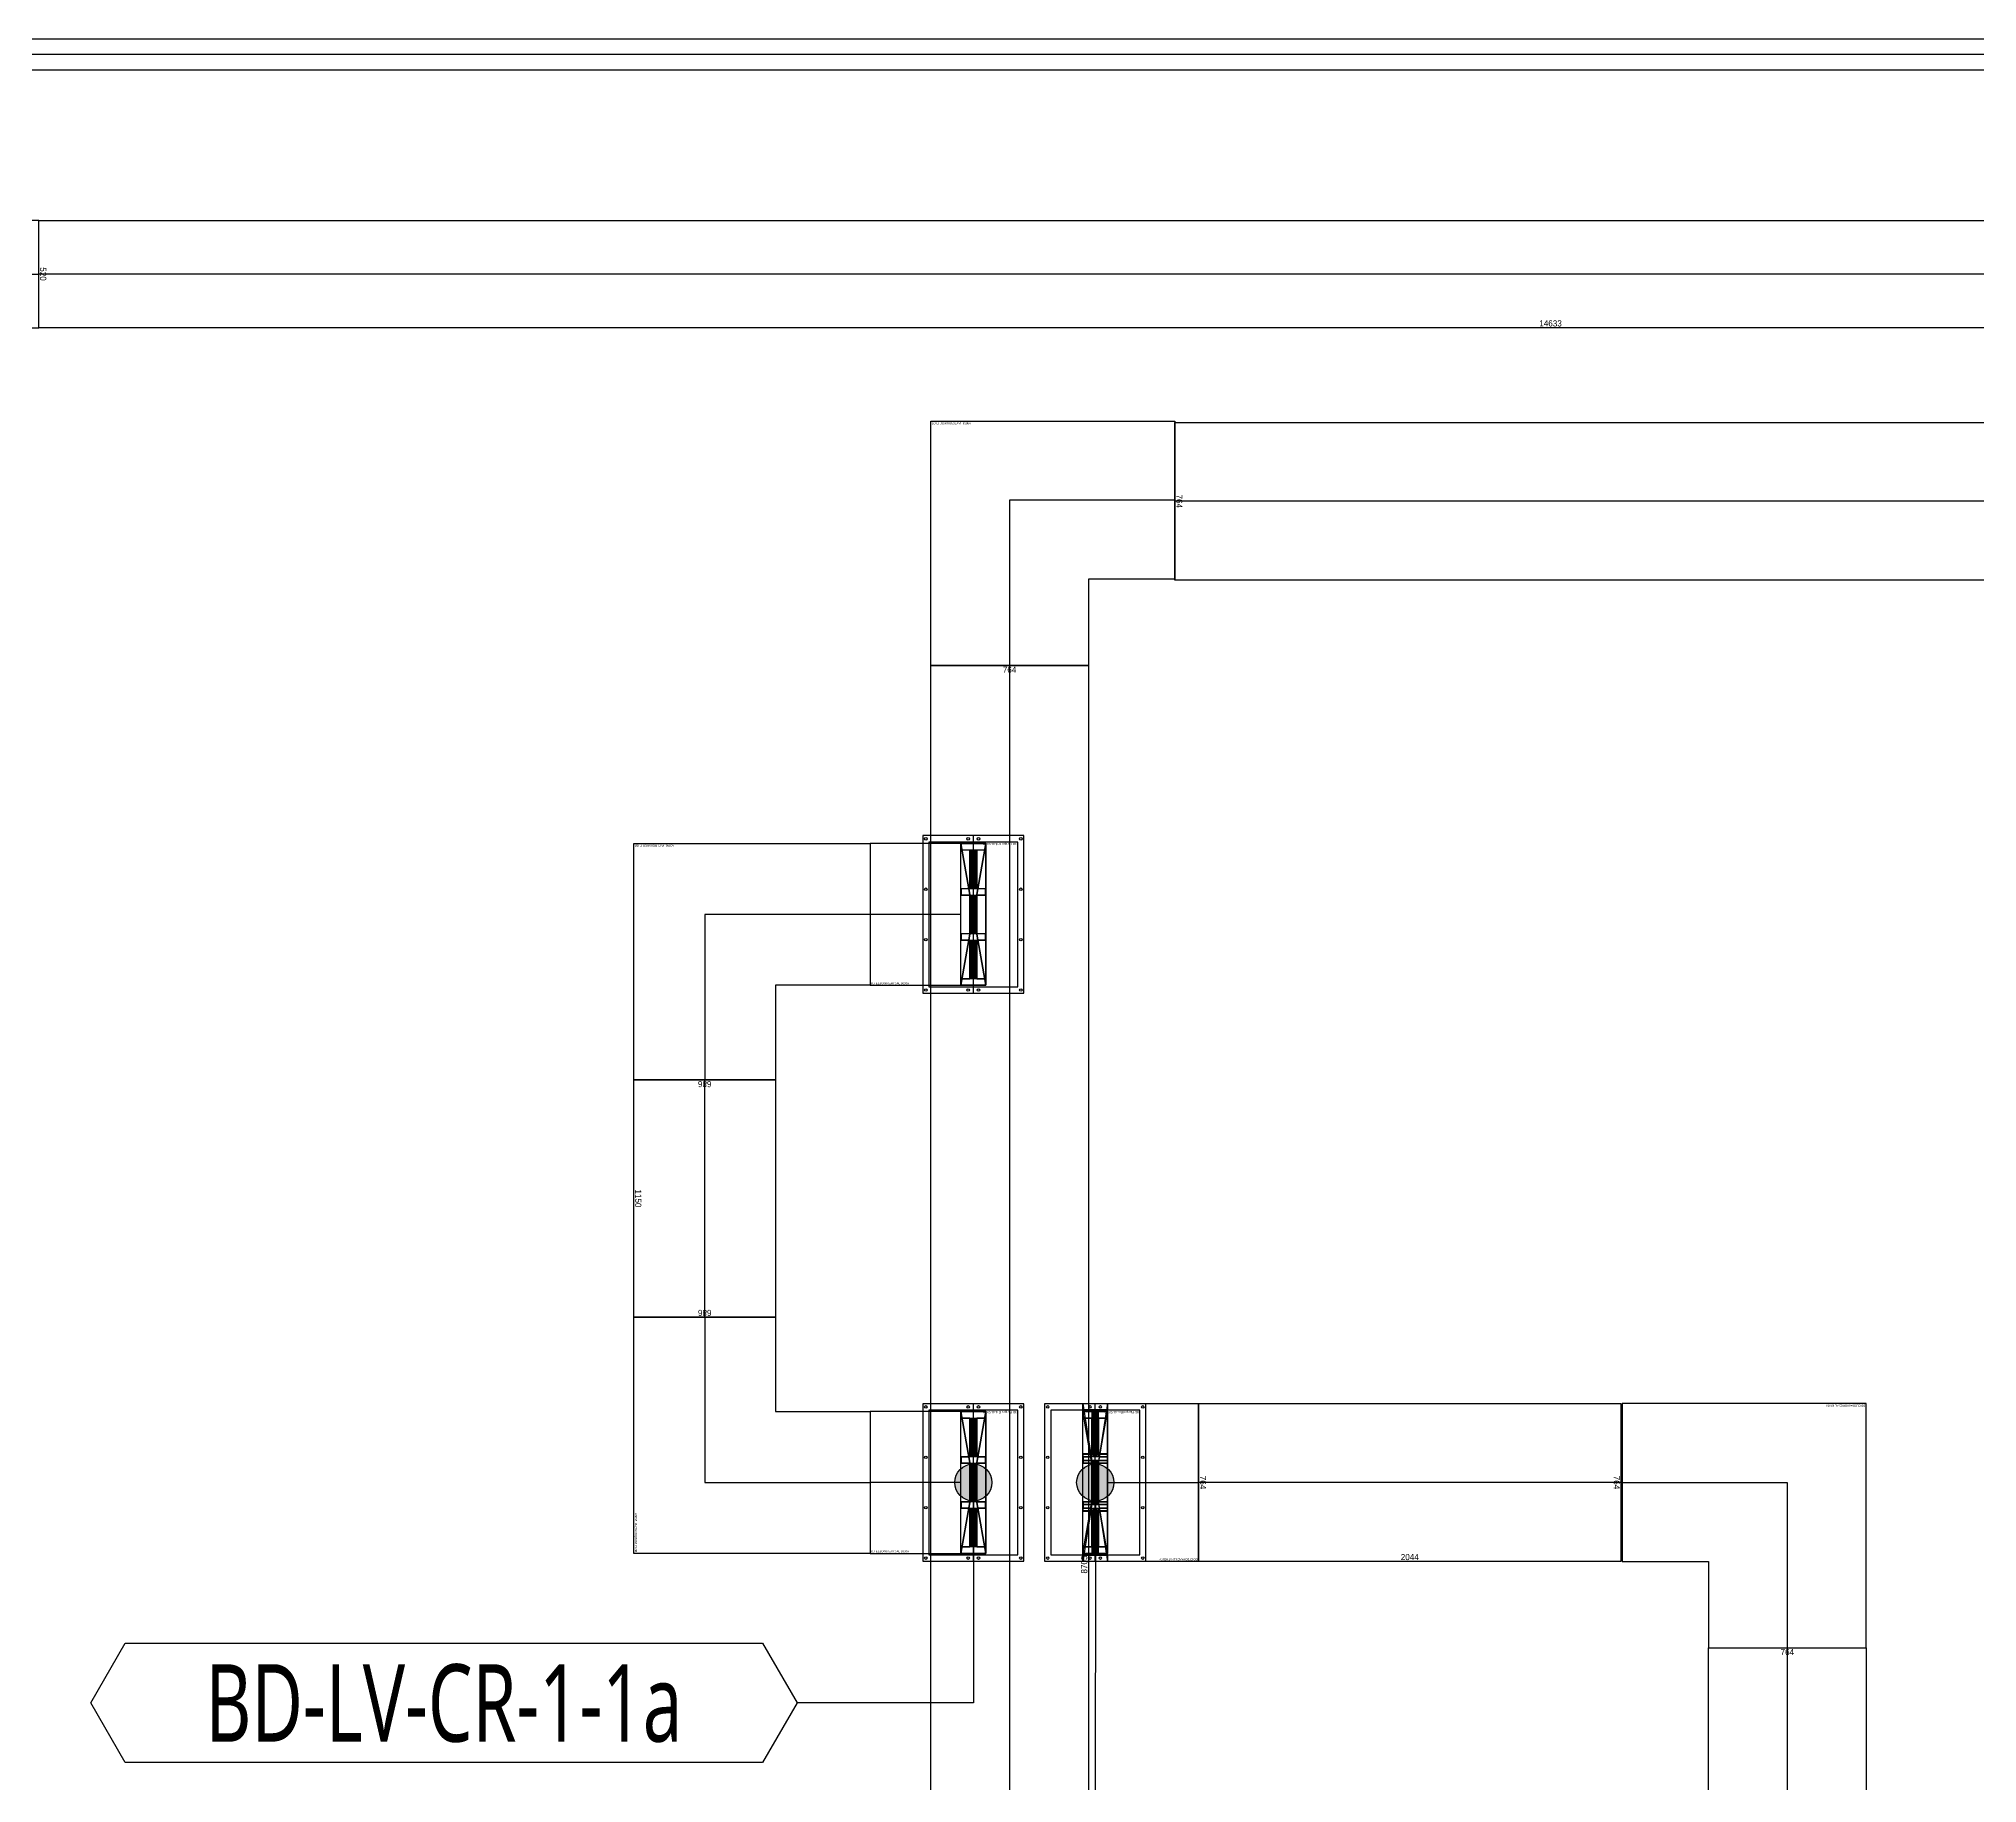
# Model space of a CAD drawing. Header units: millimetres. Extents: x 84228 to 374549, y -351975 to 847575.
# Drawn here: x 276272 to 285654, y -296406 to -287961 of the extents above; entities that cross this region are included whole.
import ezdxf
from ezdxf.enums import TextEntityAlignment as Align

# ---------------------------------------------------------------- set-up
doc = ezdxf.new("R2010")
doc.units = ezdxf.units.MM
doc.header["$LTSCALE"] = 150
doc.layers.get('Defpoints').update_dxf_attribs({"color": 150})
for name, color, linetype in [('-----27 Bus Duct_HV_IT BACK UP A', 7, 'Continuous'), ('-----27 Bus Duct_HV_IT BACK UP B', 3, 'Continuous'), ('-----27 Bus Duct_LV_380-220V', 200, 'Continuous'), ('-----27 Bus Duct_LV_380-220V_IT BACK UP', 2, 'Continuous'), ('-----27 Bus Duct_LV_380-220V_LOAD BANK', 7, 'Continuous'), ('-----27 Bus Duct_LV_380-220V_UT', 41, 'Continuous'), ('-----99 Cable Schedule', 2, 'Continuous')]:
    doc.layers.add(name, color=color, linetype=linetype)
doc.styles.add('DH', font='malgun.ttf')
doc.styles.add('ELEC', font='Dotum.ttf')
doc.styles.get("Standard").update_dxf_attribs({"font": 'Dotum.ttf'})
doc.dimstyles.new('전기통신참고용-치수', dxfattribs={"dimscale": 15, "dimtxt": 2, "dimasz": 0, "dimexe": 0, "dimexo": 0, "dimgap": 0.4, "dimtad": 4, "dimdec": 0, "dimzin": 0, "dimdsep": 46, "dimtxsty": 'Standard', "dimblk": 'NONE', "dimcen": 0, "dimse1": 1, "dimse2": 1, "dimsd1": 1, "dimsd2": 1, "dimclrd": 8, "dimclre": 8, "dimclrt": 8, "dimadec": 0, "dimazin": 0, "dimtfac": 1, "dimtdec": 0, "dimtix": 1, "dimtmove": 2, "dimatfit": 0, "dimldrblk": 'NONE', "dimfxl": 2, "dimtolj": 1, "dimtzin": 0, "dimarcsym": 0})

# ---------------------------------------------------------------- blocks, each defined once
blk = doc.blocks.new('*D287')
at = {"layer": 'Defpoints', "color": 0, "transparency": 16777216}
for p in [(0, 10924.7), (520, 10924.7), (520, 10924.7)]:
    blk.add_point(p, dxfattribs=at)
at = {"color": 0, "transparency": 16777216, "insert": (260, 10903.6), "char_height": 30, "attachment_point": 5}
blk.add_mtext('\\A1;{\\C0;520}', dxfattribs=at)
blk = doc.blocks.new('_None')
blk = doc.blocks.new('*D288')
at = {"layer": 'Defpoints', "color": 0, "transparency": 16777216}
for p in [(520, 10924.7), (520, 10924.7), (520, -3708.3)]:
    blk.add_point(p, dxfattribs=at)
at = {"color": 0, "transparency": 16777216, "insert": (499, 3608.2), "char_height": 30, "attachment_point": 5, "rotation": 90}
blk.add_mtext('\\A1;{\\C0;14633}', dxfattribs=at)
blk = doc.blocks.new('*D289')
at = {"layer": 'Defpoints', "color": 0, "transparency": 16777216}
for p in [(0, -3708.3), (520, -3708.3), (520, -3708.3)]:
    blk.add_point(p, dxfattribs=at)
at = {"color": 0, "transparency": 16777216, "insert": (260, -3687.3), "char_height": 30, "attachment_point": 5}
blk.add_mtext('\\A1;{\\C0;520}', dxfattribs=at)
blk = doc.blocks.new('*U15')
at = {"color": 0}
blk.add_lwpolyline([(-382, -382), (800, -382), (800, 382), (382, 382), (382, 800), (-382, 800)], close=True, dxfattribs=at)
at = {"color": 1}
blk.add_lwpolyline([(800, 0), (0, 0), (0, 800)], dxfattribs=at)
at = {"color": 0, "style": 'ELEC'}
blk.add_text('BD ELBOW(HORIZ)-AL 6300A', height=10, dxfattribs=at).set_placement((-377, -372), align=Align.MIDDLE_LEFT)
blk = doc.blocks.new('*D454')
at = {"layer": 'Defpoints', "color": 0, "transparency": 16777216}
for p in [(0, 12840.2), (764, 12840.2), (764, 12840.2)]:
    blk.add_point(p, dxfattribs=at)
at = {"color": 0, "transparency": 16777216, "insert": (382, 12819.2), "char_height": 30, "attachment_point": 5}
blk.add_mtext('\\A1;{\\C0;764}', dxfattribs=at)
blk = doc.blocks.new('*D455')
at = {"layer": 'Defpoints', "color": 0, "transparency": 16777216}
for p in [(764, 12840.2), (764, 12840.2), (764, 4280.7)]:
    blk.add_point(p, dxfattribs=at)
at = {"color": 0, "transparency": 16777216, "insert": (743, 8560.5), "char_height": 30, "attachment_point": 5, "rotation": 90}
blk.add_mtext('\\A1;{\\C0;8560}', dxfattribs=at)
blk = doc.blocks.new('*D456')
at = {"layer": 'Defpoints', "color": 0, "transparency": 16777216}
for p in [(0, 4280.7), (764, 4280.7), (764, 4280.7)]:
    blk.add_point(p, dxfattribs=at)
at = {"color": 0, "transparency": 16777216, "insert": (382, 4301.8), "char_height": 30, "attachment_point": 5}
blk.add_mtext('\\A1;{\\C0;764}', dxfattribs=at)
blk = doc.blocks.new('*U24')
at = {"color": 0}
blk.add_lwpolyline([(-260, -260), (700, -260), (700, 260), (260, 260), (260, 700), (-260, 700)], close=True, dxfattribs=at)
at = {"color": 1}
blk.add_lwpolyline([(700, 0), (0, 0), (0, 700)], dxfattribs=at)
at = {"color": 0, "style": 'ELEC'}
blk.add_text('BD ELBOW(HORIZ)-AL 4000A', height=10, dxfattribs=at).set_placement((-255, -250), align=Align.MIDDLE_LEFT)
blk = doc.blocks.new('*U7')
at = {"color": 1}
for p, q in [((340, 382), (220, -382)), ((220, 382), (340, -382))]:
    blk.add_line(p, q, dxfattribs=at)
at = {"color": 0}
blk.add_lwpolyline([(-220, -382), (220, -382), (220, 382), (-220, 382)], close=True, dxfattribs=at)
blk.add_lwpolyline([(220, -382), (340, -382), (340, 382), (220, 382)], dxfattribs=at)
at = {"color": 1}
for points in [[(220, 136, -0.4142136), (222, 138), (262.8, 138, 0.4142136), (263.8, 139), (263.8, 349, 0.4142136), (262.8, 350), (222, 350, -0.4142136), (220, 352), (220, 382, -0.4142136), (221, 381), (221, 352, 0.4142136), (222, 351), (338, 351, 0.4142136), (339, 352), (339, 381, -0.4142136), (340, 382), (340, 352, -0.4142136), (338, 350), (297.2, 350, 0.4142136), (296.2, 349), (296.2, 139, 0.4142136), (297.2, 138), (338, 138, -0.4142136), (340, 136), (340, 124, -0.4142136), (339, 125), (339, 136, 0.4142136), (338, 137), (222, 137, 0.4142136), (221, 136), (221, 125, -0.4142136), (220, 124), (220, 124), (220, 124), (220, 124)], [(264.8, 139), (264.8, 349, -0.4142136), (265.8, 350), (294.2, 350, -0.4142136), (295.2, 349), (295.2, 139, -0.4142136), (294.2, 138), (265.8, 138, -0.4142136)], [(265.8, 140), (265.8, 348, -0.4142136), (266.8, 349), (271.15, 349, -0.4142136), (272.15, 348), (272.15, 140, -0.4142136), (271.15, 139), (266.8, 139, -0.4142136)], [(273.15, 140), (273.15, 348, -0.4142136), (274.15, 349), (278.5, 349, -0.4142136), (279.5, 348), (279.5, 140, -0.4142136), (278.5, 139), (274.15, 139, -0.4142136)], [(280.5, 140), (280.5, 348, -0.4142136), (281.5, 349), (285.85, 349, -0.4142136), (286.85, 348), (286.85, 140, -0.4142136), (285.85, 139), (281.5, 139, -0.4142136)], [(287.85, 140), (287.85, 348, -0.4142136), (288.85, 349), (293.2, 349, -0.4142136), (294.2, 348), (294.2, 140, -0.4142136), (293.2, 139), (288.85, 139, -0.4142136)], [(220, -108, -0.4142136), (222, -106), (262.8, -106, 0.4142136), (263.8, -105), (263.8, 105, 0.4142136), (262.8, 106), (222, 106, -0.4142136), (220, 108), (220, 122, -0.4142136), (221, 121), (221, 108, 0.4142136), (222, 107), (338, 107, 0.4142136), (339, 108), (339, 121, -0.4142136), (340, 122), (340, 108, -0.4142136), (338, 106), (297.2, 106, 0.4142136), (296.2, 105), (296.2, -105, 0.4142136), (297.2, -106), (338, -106, -0.4142136), (340, -108), (340, -121, -0.4142136), (339, -120), (339, -108, 0.4142136), (338, -107), (222, -107, 0.4142136), (221, -108), (221, -120, -0.4142136), (220, -121), (220, -121), (220, -121), (220, -121)], [(264.8, -105), (264.8, 105, -0.4142136), (265.8, 106), (294.2, 106, -0.4142136), (295.2, 105), (295.2, -105, -0.4142136), (294.2, -106), (265.8, -106, -0.4142136)], [(265.8, -104), (265.8, 104, -0.4142136), (266.8, 105), (271.15, 105, -0.4142136), (272.15, 104), (272.15, -104, -0.4142136), (271.15, -105), (266.8, -105, -0.4142136)], [(273.15, -104), (273.15, 104, -0.4142136), (274.15, 105), (278.5, 105, -0.4142136), (279.5, 104), (279.5, -104, -0.4142136), (278.5, -105), (274.15, -105, -0.4142136)], [(280.5, -104), (280.5, 104, -0.4142136), (281.5, 105), (285.85, 105, -0.4142136), (286.85, 104), (286.85, -104, -0.4142136), (285.85, -105), (281.5, -105, -0.4142136)], [(287.85, -104), (287.85, 104, -0.4142136), (288.85, 105), (293.2, 105, -0.4142136), (294.2, 104), (294.2, -104, -0.4142136), (293.2, -105), (288.85, -105, -0.4142136)], [(220, -352, -0.4142136), (222, -350), (262.8, -350, 0.4142136), (263.8, -349), (263.8, -139, 0.4142136), (262.8, -138), (222, -138, -0.4142136), (220, -136), (220, -123, -0.4142136), (221, -124), (221, -136, 0.4142136), (222, -137), (338, -137, 0.4142136), (339, -136), (339, -124, -0.4142136), (340, -123), (340, -136, -0.4142136), (338, -138), (297.2, -138, 0.4142136), (296.2, -139), (296.2, -349, 0.4142136), (297.2, -350), (338, -350, -0.4142136), (340, -352), (340, -382, -0.4142136), (339, -381), (339, -352, 0.4142136), (338, -351), (222, -351, 0.4142136), (221, -352), (221, -381, -0.4142136), (220, -382), (220, -382), (220, -382), (220, -382)], [(264.8, -349), (264.8, -139, -0.4142136), (265.8, -138), (294.2, -138, -0.4142136), (295.2, -139), (295.2, -349, -0.4142136), (294.2, -350), (265.8, -350, -0.4142136)], [(265.8, -348), (265.8, -140, -0.4142136), (266.8, -139), (271.15, -139, -0.4142136), (272.15, -140), (272.15, -348, -0.4142136), (271.15, -349), (266.8, -349, -0.4142136)], [(273.15, -348), (273.15, -140, -0.4142136), (274.15, -139), (278.5, -139, -0.4142136), (279.5, -140), (279.5, -348, -0.4142136), (278.5, -349), (274.15, -349, -0.4142136)], [(280.5, -348), (280.5, -140, -0.4142136), (281.5, -139), (285.85, -139, -0.4142136), (286.85, -140), (286.85, -348, -0.4142136), (285.85, -349), (281.5, -349, -0.4142136)], [(287.85, -348), (287.85, -140, -0.4142136), (288.85, -139), (293.2, -139, -0.4142136), (294.2, -140), (294.2, -348, -0.4142136), (293.2, -349), (288.85, -349, -0.4142136)]]:
    blk.add_lwpolyline(points, format="xyb", close=True, dxfattribs=at)
blk.add_lwpolyline([(220, 0), (-220, 0)], dxfattribs=at)
at = {"color": 0, "style": 'ELEC'}
blk.add_text('BD ELBOW(VERT)-AL 6300A', height=10, dxfattribs=at).set_placement((-215, -372), align=Align.MIDDLE_LEFT)
blk = doc.blocks.new('*D606')
at = {"layer": 'Defpoints', "color": 0, "transparency": 16777216}
for p in [(0, 6623.6), (764, 6623.6), (764, 6623.6)]:
    blk.add_point(p, dxfattribs=at)
at = {"color": 0, "transparency": 16777216, "insert": (382, 6602.6), "char_height": 30, "attachment_point": 5}
blk.add_mtext('\\A1;{\\C0;764}', dxfattribs=at)
blk = doc.blocks.new('*D607')
at = {"layer": 'Defpoints', "color": 0, "transparency": 16777216}
for p in [(764, 6623.6), (764, 6623.6), (764, 4579.2)]:
    blk.add_point(p, dxfattribs=at)
at = {"color": 0, "transparency": 16777216, "insert": (743, 5601.4), "char_height": 30, "attachment_point": 5, "rotation": 90}
blk.add_mtext('\\A1;{\\C0;2044}', dxfattribs=at)
blk = doc.blocks.new('*D608')
at = {"layer": 'Defpoints', "color": 0, "transparency": 16777216}
for p in [(0, 4579.2), (764, 4579.2), (764, 4579.2)]:
    blk.add_point(p, dxfattribs=at)
at = {"color": 0, "transparency": 16777216, "insert": (382, 4600.2), "char_height": 30, "attachment_point": 5}
blk.add_mtext('\\A1;{\\C0;764}', dxfattribs=at)
blk = doc.blocks.new('*D602')
at = {"layer": 'Defpoints', "color": 0, "transparency": 16777216}
for p in [(0, 3396), (764, 3396), (764, 3396)]:
    blk.add_point(p, dxfattribs=at)
at = {"color": 0, "transparency": 16777216, "insert": (382, 3375), "char_height": 30, "attachment_point": 5}
blk.add_mtext('\\A1;{\\C0;764}', dxfattribs=at)
blk = doc.blocks.new('*D603')
at = {"layer": 'Defpoints', "color": 0, "transparency": 16777216}
for p in [(764, 3396), (764, 3396), (764, -6422)]:
    blk.add_point(p, dxfattribs=at)
at = {"color": 0, "transparency": 16777216, "insert": (743, -1513), "char_height": 30, "attachment_point": 5, "rotation": 90}
blk.add_mtext('\\A1;{\\C0;9818}', dxfattribs=at)
blk = doc.blocks.new('*U138')
at = {"color": 1}
blk.add_line((76, 17689), (76, -3502.5), dxfattribs=at)
at = {"color": 0}
blk.add_lwpolyline([(152, -3502.5), (0, -3502.5), (0, 17689), (152, 17689)], close=True, dxfattribs=at)
blk = doc.blocks.new('*U246')
at = {"color": 1}
blk.add_line((76, 17689), (76, -3502.5), dxfattribs=at)
at = {"color": 0}
blk.add_lwpolyline([(152, -3502.5), (0, -3502.5), (0, 17689), (152, 17689)], close=True, dxfattribs=at)
blk = doc.blocks.new('*D450')
at = {"layer": 'Defpoints', "color": 0, "transparency": 16777216}
for p in [(0, 17644.8), (764, 17644.8), (764, 17644.8)]:
    blk.add_point(p, dxfattribs=at)
at = {"color": 0, "transparency": 16777216, "insert": (382, 17623.8), "char_height": 30, "attachment_point": 5}
blk.add_mtext('\\A1;{\\C0;764}', dxfattribs=at)
blk = doc.blocks.new('*D451')
at = {"layer": 'Defpoints', "color": 0, "transparency": 16777216}
for p in [(764, 17644.8), (764, 17644.8), (764, 8939.3)]:
    blk.add_point(p, dxfattribs=at)
at = {"color": 0, "transparency": 16777216, "insert": (743, 13292.1), "char_height": 30, "attachment_point": 5, "rotation": 90}
blk.add_mtext('\\A1;{\\C0;8705}', dxfattribs=at)
blk = doc.blocks.new('*U79')
at = {"color": 0}
blk.add_line((0, 381.5), (0, -381.5), dxfattribs=at)
at = {"color": 1}
for p, q in [((60, 343), (-60, -343)), ((-60, 343), (60, -343))]:
    blk.add_line(p, q, dxfattribs=at)
at = {"color": 0}
for points in [[(-245, -381.5), (245, -381.5), (245, 381.5), (-245, 381.5)], [(-215, -350.5), (215, -350.5), (215, 350.5), (-215, 350.5)]]:
    blk.add_lwpolyline(points, close=True, dxfattribs=at)
at = {"color": 1}
blk.add_lwpolyline([(60, -343), (-60, -343), (-60, 343), (60, 343)], close=True, dxfattribs=at)
for points in [[(-60, 123, -0.4142136), (-58, 125), (-17.2, 125, 0.4142136), (-16.2, 126), (-16.2, 310, 0.4142136), (-17.2, 311), (-58, 311, -0.4142136), (-60, 313), (-60, 343, -0.4142136), (-59, 342), (-59, 313, 0.4142136), (-58, 312), (58, 312, 0.4142136), (59, 313), (59, 342, -0.4142136), (60, 343), (60, 313, -0.4142136), (58, 311), (17.2, 311, 0.4142136), (16.2, 310), (16.2, 126, 0.4142136), (17.2, 125), (58, 125, -0.4142136), (60, 123), (60, 111, -0.4142136), (59, 112), (59, 123, 0.4142136), (58, 124), (-58, 124, 0.4142136), (-59, 123), (-59, 112, -0.4142136), (-60, 111), (-60, 111), (-60, 111), (-60, 111)], [(-15.2, 126), (-15.2, 310, -0.4142136), (-14.2, 311), (14.2, 311, -0.4142136), (15.2, 310), (15.2, 126, -0.4142136), (14.2, 125), (-14.2, 125, -0.4142136)], [(-14.2, 127), (-14.2, 309, -0.4142136), (-13.2, 310), (-8.85, 310, -0.4142136), (-7.85, 309), (-7.85, 127, -0.4142136), (-8.85, 126), (-13.2, 126, -0.4142136)], [(-6.85, 127), (-6.85, 309, -0.4142136), (-5.85, 310), (-1.5, 310, -0.4142136), (-0.5, 309), (-0.5, 127, -0.4142136), (-1.5, 126), (-5.85, 126, -0.4142136)], [(0.5, 127), (0.5, 309, -0.4142136), (1.5, 310), (5.85, 310, -0.4142136), (6.85, 309), (6.85, 127, -0.4142136), (5.85, 126), (1.5, 126, -0.4142136)], [(7.85, 127), (7.85, 309, -0.4142136), (8.85, 310), (13.2, 310, -0.4142136), (14.2, 309), (14.2, 127, -0.4142136), (13.2, 126), (8.85, 126, -0.4142136)], [(-60, -95, -0.4142136), (-58, -93), (-17.2, -93, 0.4142136), (-16.2, -92), (-16.2, 92, 0.4142136), (-17.2, 93), (-58, 93, -0.4142136), (-60, 95), (-60, 109, -0.4142136), (-59, 108), (-59, 95, 0.4142136), (-58, 94), (58, 94, 0.4142136), (59, 95), (59, 108, -0.4142136), (60, 109), (60, 95, -0.4142136), (58, 93), (17.2, 93, 0.4142136), (16.2, 92), (16.2, -92, 0.4142136), (17.2, -93), (58, -93, -0.4142136), (60, -95), (60, -108, -0.4142136), (59, -107), (59, -95, 0.4142136), (58, -94), (-58, -94, 0.4142136), (-59, -95), (-59, -107, -0.4142136), (-60, -108), (-60, -108), (-60, -108), (-60, -108)], [(-15.2, -92), (-15.2, 92, -0.4142136), (-14.2, 93), (14.2, 93, -0.4142136), (15.2, 92), (15.2, -92, -0.4142136), (14.2, -93), (-14.2, -93, -0.4142136)], [(-14.2, -91), (-14.2, 91, -0.4142136), (-13.2, 92), (-8.85, 92, -0.4142136), (-7.85, 91), (-7.85, -91, -0.4142136), (-8.85, -92), (-13.2, -92, -0.4142136)], [(-6.85, -91), (-6.85, 91, -0.4142136), (-5.85, 92), (-1.5, 92, -0.4142136), (-0.5, 91), (-0.5, -91, -0.4142136), (-1.5, -92), (-5.85, -92, -0.4142136)], [(0.5, -91), (0.5, 91, -0.4142136), (1.5, 92), (5.85, 92, -0.4142136), (6.85, 91), (6.85, -91, -0.4142136), (5.85, -92), (1.5, -92, -0.4142136)], [(7.85, -91), (7.85, 91, -0.4142136), (8.85, 92), (13.2, 92, -0.4142136), (14.2, 91), (14.2, -91, -0.4142136), (13.2, -92), (8.85, -92, -0.4142136)], [(-60, -313, -0.4142136), (-58, -311), (-17.2, -311, 0.4142136), (-16.2, -310), (-16.2, -126, 0.4142136), (-17.2, -125), (-58, -125, -0.4142136), (-60, -123), (-60, -110, -0.4142136), (-59, -111), (-59, -123, 0.4142136), (-58, -124), (58, -124, 0.4142136), (59, -123), (59, -111, -0.4142136), (60, -110), (60, -123, -0.4142136), (58, -125), (17.2, -125, 0.4142136), (16.2, -126), (16.2, -310, 0.4142136), (17.2, -311), (58, -311, -0.4142136), (60, -313), (60, -343, -0.4142136), (59, -342), (59, -313, 0.4142136), (58, -312), (-58, -312, 0.4142136), (-59, -313), (-59, -342, -0.4142136), (-60, -343), (-60, -343), (-60, -343), (-60, -343)], [(-15.2, -310), (-15.2, -126, -0.4142136), (-14.2, -125), (14.2, -125, -0.4142136), (15.2, -126), (15.2, -310, -0.4142136), (14.2, -311), (-14.2, -311, -0.4142136)], [(-14.2, -309), (-14.2, -127, -0.4142136), (-13.2, -126), (-8.85, -126, -0.4142136), (-7.85, -127), (-7.85, -309, -0.4142136), (-8.85, -310), (-13.2, -310, -0.4142136)], [(-6.85, -309), (-6.85, -127, -0.4142136), (-5.85, -126), (-1.5, -126, -0.4142136), (-0.5, -127), (-0.5, -309, -0.4142136), (-1.5, -310), (-5.85, -310, -0.4142136)], [(0.5, -309), (0.5, -127, -0.4142136), (1.5, -126), (5.85, -126, -0.4142136), (6.85, -127), (6.85, -309, -0.4142136), (5.85, -310), (1.5, -310, -0.4142136)], [(7.85, -309), (7.85, -127, -0.4142136), (8.85, -126), (13.2, -126, -0.4142136), (14.2, -127), (14.2, -309, -0.4142136), (13.2, -310), (8.85, -310, -0.4142136)]]:
    blk.add_lwpolyline(points, format="xyb", close=True, dxfattribs=at)
at = {"color": 0}
for centre in [(-230, 366), (-25, 366), (25, 366), (230, 366), (-230, 122), (230, 122), (-230, -122), (230, -122), (-230, -366), (-25, -366), (25, -366), (230, -366)]:
    blk.add_circle(centre, 6, dxfattribs=at)
at = {"color": 0, "style": 'ELEC'}
blk.add_text('BD Flanged End-AL 5000A', height=10, dxfattribs=at).set_placement((-210, -340.5), align=Align.MIDDLE_LEFT)
blk = doc.blocks.new('*U69')
at = {"color": 1}
for p, q in [((340, 343), (220, -343)), ((220, 343), (340, -343))]:
    blk.add_line(p, q, dxfattribs=at)
at = {"color": 0}
blk.add_lwpolyline([(-220, -343), (220, -343), (220, 343), (-220, 343)], close=True, dxfattribs=at)
blk.add_lwpolyline([(220, -343), (340, -343), (340, 343), (220, 343)], dxfattribs=at)
at = {"color": 1}
for points in [[(220, 123, -0.4142136), (222, 125), (262.8, 125, 0.4142136), (263.8, 126), (263.8, 310, 0.4142136), (262.8, 311), (222, 311, -0.4142136), (220, 313), (220, 343, -0.4142136), (221, 342), (221, 313, 0.4142136), (222, 312), (338, 312, 0.4142136), (339, 313), (339, 342, -0.4142136), (340, 343), (340, 313, -0.4142136), (338, 311), (297.2, 311, 0.4142136), (296.2, 310), (296.2, 126, 0.4142136), (297.2, 125), (338, 125, -0.4142136), (340, 123), (340, 111, -0.4142136), (339, 112), (339, 123, 0.4142136), (338, 124), (222, 124, 0.4142136), (221, 123), (221, 112, -0.4142136), (220, 111), (220, 111), (220, 111), (220, 111)], [(264.8, 126), (264.8, 310, -0.4142136), (265.8, 311), (294.2, 311, -0.4142136), (295.2, 310), (295.2, 126, -0.4142136), (294.2, 125), (265.8, 125, -0.4142136)], [(265.8, 127), (265.8, 309, -0.4142136), (266.8, 310), (271.15, 310, -0.4142136), (272.15, 309), (272.15, 127, -0.4142136), (271.15, 126), (266.8, 126, -0.4142136)], [(273.15, 127), (273.15, 309, -0.4142136), (274.15, 310), (278.5, 310, -0.4142136), (279.5, 309), (279.5, 127, -0.4142136), (278.5, 126), (274.15, 126, -0.4142136)], [(280.5, 127), (280.5, 309, -0.4142136), (281.5, 310), (285.85, 310, -0.4142136), (286.85, 309), (286.85, 127, -0.4142136), (285.85, 126), (281.5, 126, -0.4142136)], [(287.85, 127), (287.85, 309, -0.4142136), (288.85, 310), (293.2, 310, -0.4142136), (294.2, 309), (294.2, 127, -0.4142136), (293.2, 126), (288.85, 126, -0.4142136)], [(220, -95, -0.4142136), (222, -93), (262.8, -93, 0.4142136), (263.8, -92), (263.8, 92, 0.4142136), (262.8, 93), (222, 93, -0.4142136), (220, 95), (220, 109, -0.4142136), (221, 108), (221, 95, 0.4142136), (222, 94), (338, 94, 0.4142136), (339, 95), (339, 108, -0.4142136), (340, 109), (340, 95, -0.4142136), (338, 93), (297.2, 93, 0.4142136), (296.2, 92), (296.2, -92, 0.4142136), (297.2, -93), (338, -93, -0.4142136), (340, -95), (340, -108, -0.4142136), (339, -107), (339, -95, 0.4142136), (338, -94), (222, -94, 0.4142136), (221, -95), (221, -107, -0.4142136), (220, -108), (220, -108), (220, -108), (220, -108)], [(264.8, -92), (264.8, 92, -0.4142136), (265.8, 93), (294.2, 93, -0.4142136), (295.2, 92), (295.2, -92, -0.4142136), (294.2, -93), (265.8, -93, -0.4142136)], [(265.8, -91), (265.8, 91, -0.4142136), (266.8, 92), (271.15, 92, -0.4142136), (272.15, 91), (272.15, -91, -0.4142136), (271.15, -92), (266.8, -92, -0.4142136)], [(273.15, -91), (273.15, 91, -0.4142136), (274.15, 92), (278.5, 92, -0.4142136), (279.5, 91), (279.5, -91, -0.4142136), (278.5, -92), (274.15, -92, -0.4142136)], [(280.5, -91), (280.5, 91, -0.4142136), (281.5, 92), (285.85, 92, -0.4142136), (286.85, 91), (286.85, -91, -0.4142136), (285.85, -92), (281.5, -92, -0.4142136)], [(287.85, -91), (287.85, 91, -0.4142136), (288.85, 92), (293.2, 92, -0.4142136), (294.2, 91), (294.2, -91, -0.4142136), (293.2, -92), (288.85, -92, -0.4142136)], [(220, -313, -0.4142136), (222, -311), (262.8, -311, 0.4142136), (263.8, -310), (263.8, -126, 0.4142136), (262.8, -125), (222, -125, -0.4142136), (220, -123), (220, -110, -0.4142136), (221, -111), (221, -123, 0.4142136), (222, -124), (338, -124, 0.4142136), (339, -123), (339, -111, -0.4142136), (340, -110), (340, -123, -0.4142136), (338, -125), (297.2, -125, 0.4142136), (296.2, -126), (296.2, -310, 0.4142136), (297.2, -311), (338, -311, -0.4142136), (340, -313), (340, -343, -0.4142136), (339, -342), (339, -313, 0.4142136), (338, -312), (222, -312, 0.4142136), (221, -313), (221, -342, -0.4142136), (220, -343), (220, -343), (220, -343), (220, -343)], [(264.8, -310), (264.8, -126, -0.4142136), (265.8, -125), (294.2, -125, -0.4142136), (295.2, -126), (295.2, -310, -0.4142136), (294.2, -311), (265.8, -311, -0.4142136)], [(265.8, -309), (265.8, -127, -0.4142136), (266.8, -126), (271.15, -126, -0.4142136), (272.15, -127), (272.15, -309, -0.4142136), (271.15, -310), (266.8, -310, -0.4142136)], [(273.15, -309), (273.15, -127, -0.4142136), (274.15, -126), (278.5, -126, -0.4142136), (279.5, -127), (279.5, -309, -0.4142136), (278.5, -310), (274.15, -310, -0.4142136)], [(280.5, -309), (280.5, -127, -0.4142136), (281.5, -126), (285.85, -126, -0.4142136), (286.85, -127), (286.85, -309, -0.4142136), (285.85, -310), (281.5, -310, -0.4142136)], [(287.85, -309), (287.85, -127, -0.4142136), (288.85, -126), (293.2, -126, -0.4142136), (294.2, -127), (294.2, -309, -0.4142136), (293.2, -310), (288.85, -310, -0.4142136)]]:
    blk.add_lwpolyline(points, format="xyb", close=True, dxfattribs=at)
blk.add_lwpolyline([(220, 0), (-220, 0)], dxfattribs=at)
at = {"color": 0, "style": 'ELEC'}
blk.add_text('BD ELBOW(VERT)-AL 5000A', height=10, dxfattribs=at).set_placement((-215, -333), align=Align.MIDDLE_LEFT)
blk = doc.blocks.new('*U74')
at = {"color": 0}
blk.add_lwpolyline([(-343, -343), (800, -343), (800, 343), (343, 343), (343, 800), (-343, 800)], close=True, dxfattribs=at)
at = {"color": 1}
blk.add_lwpolyline([(800, 0), (0, 0), (0, 800)], dxfattribs=at)
at = {"color": 0, "style": 'ELEC'}
blk.add_text('BD ELBOW(HORIZ)-AL 5000A', height=10, dxfattribs=at).set_placement((-338, -333), align=Align.MIDDLE_LEFT)
blk = doc.blocks.new('*D498')
at = {"layer": 'Defpoints', "color": 0, "transparency": 16777216}
for p in [(0, 11991.2), (686, 11991.2), (686, 11991.2)]:
    blk.add_point(p, dxfattribs=at)
at = {"color": 0, "transparency": 16777216, "insert": (343, 11970.2), "char_height": 30, "attachment_point": 5}
blk.add_mtext('\\A1;{\\C0;686}', dxfattribs=at)
blk = doc.blocks.new('*D499')
at = {"layer": 'Defpoints', "color": 0, "transparency": 16777216}
for p in [(686, 11991.2), (686, 11991.2), (686, 10841.2)]:
    blk.add_point(p, dxfattribs=at)
at = {"color": 0, "transparency": 16777216, "insert": (665, 11416.2), "char_height": 30, "attachment_point": 5, "rotation": 90}
blk.add_mtext('\\A1;{\\C0;1150}', dxfattribs=at)
blk = doc.blocks.new('*D500')
at = {"layer": 'Defpoints', "color": 0, "transparency": 16777216}
for p in [(0, 10841.2), (686, 10841.2), (686, 10841.2)]:
    blk.add_point(p, dxfattribs=at)
at = {"color": 0, "transparency": 16777216, "insert": (343, 10862.3), "char_height": 30, "attachment_point": 5}
blk.add_mtext('\\A1;{\\C0;686}', dxfattribs=at)
blk = doc.blocks.new('A$C9a0ab699')
h = blk.add_hatch(color=0)
edge = h.paths.add_edge_path()
edge.add_arc((0, 0), 64, 720, 1080, ccw=False)
at = {"color": 0}
blk.add_circle((0, 0), 64, dxfattribs=at)
blk = doc.blocks.new('*U286')
at = {"color": 1}
blk.add_line((260, 10924.7), (260, -3708.3), dxfattribs=at)
at = {"color": 0}
blk.add_lwpolyline([(520, -3708.3), (0, -3708.3), (0, 10924.7), (520, 10924.7)], close=True, dxfattribs=at)
for base, p1, p2, override, picture, middle in [((520, 10924.7), (0, 10924.7), (520, 10924.7), {"dimtxsty": 'Standard', "dimclrd": 0, "dimclre": 0, "dimclrt": 0}, '*D287', (260, 10903.6)), ((520, -3708.3), (0, -3708.3), (520, -3708.3), {"dimtad": 1, "dimtxsty": 'Standard', "dimclrd": 0, "dimclre": 0, "dimclrt": 0}, '*D289', (260, -3687.3))]:
    dim = blk.add_linear_dim(base=base, p1=p1, p2=p2, text='{\\C0;<>}', dimstyle='전기통신참고용-치수', override=override, dxfattribs=at)
    dim.commit()
    dim.dimension.update_dxf_attribs({"geometry": picture, "text_midpoint": middle})
dim = blk.add_linear_dim(base=(520, 10924.7), p1=(520, -3708.3), p2=(520, 10924.7), angle=90, text='{\\C0;<>}', dimstyle='전기통신참고용-치수', override={"dimtad": 1, "dimtxsty": 'Standard', "dimclrd": 0, "dimclre": 0, "dimclrt": 0}, dxfattribs=at)
dim.commit()
dim.dimension.update_dxf_attribs({"geometry": '*D288', "text_midpoint": (499, 3608.2)})
blk = doc.blocks.new('*U453')
at = {"color": 1}
blk.add_line((382, 12840.2), (382, 4280.7), dxfattribs=at)
at = {"color": 0}
blk.add_lwpolyline([(764, 4280.7), (0, 4280.7), (0, 12840.2), (764, 12840.2)], close=True, dxfattribs=at)
for base, p1, p2, override, picture, middle in [((764, 12840.2), (0, 12840.2), (764, 12840.2), {"dimtxsty": 'Standard', "dimclrd": 0, "dimclre": 0, "dimclrt": 0}, '*D454', (382, 12819.2)), ((764, 4280.7), (0, 4280.7), (764, 4280.7), {"dimtad": 1, "dimtxsty": 'Standard', "dimclrd": 0, "dimclre": 0, "dimclrt": 0}, '*D456', (382, 4301.8))]:
    dim = blk.add_linear_dim(base=base, p1=p1, p2=p2, text='{\\C0;<>}', dimstyle='전기통신참고용-치수', override=override, dxfattribs=at)
    dim.commit()
    dim.dimension.update_dxf_attribs({"geometry": picture, "text_midpoint": middle})
dim = blk.add_linear_dim(base=(764, 12840.2362), p1=(764, 4280.7356), p2=(764, 12840.2362), angle=90, text='{\\C0;<>}', dimstyle='전기통신참고용-치수', override={"dimtad": 1, "dimtxsty": 'Standard', "dimclrd": 0, "dimclre": 0, "dimclrt": 0}, dxfattribs=at)
dim.commit()
dim.dimension.update_dxf_attribs({"geometry": '*D455', "text_midpoint": (742.9796, 8560.4859)})
blk = doc.blocks.new('*U605')
at = {"color": 1}
blk.add_line((382, 6623.6), (382, 4579.2), dxfattribs=at)
at = {"color": 0}
blk.add_lwpolyline([(764, 4579.2), (0, 4579.2), (0, 6623.6), (764, 6623.6)], close=True, dxfattribs=at)
for base, p1, p2, override, picture, middle in [((764, 6623.6), (0, 6623.6), (764, 6623.6), {"dimtxsty": 'Standard', "dimclrd": 0, "dimclre": 0, "dimclrt": 0}, '*D606', (382, 6602.6)), ((764, 4579.2), (0, 4579.2), (764, 4579.2), {"dimtad": 1, "dimtxsty": 'Standard', "dimclrd": 0, "dimclre": 0, "dimclrt": 0}, '*D608', (382, 4600.2))]:
    dim = blk.add_linear_dim(base=base, p1=p1, p2=p2, text='{\\C0;<>}', dimstyle='전기통신참고용-치수', override=override, dxfattribs=at)
    dim.commit()
    dim.dimension.update_dxf_attribs({"geometry": picture, "text_midpoint": middle})
dim = blk.add_linear_dim(base=(764, 6623.6), p1=(764, 4579.2), p2=(764, 6623.6), angle=90, text='{\\C0;<>}', dimstyle='전기통신참고용-치수', override={"dimtad": 1, "dimtxsty": 'Standard', "dimclrd": 0, "dimclre": 0, "dimclrt": 0}, dxfattribs=at)
dim.commit()
dim.dimension.update_dxf_attribs({"geometry": '*D607', "text_midpoint": (743, 5601.4)})
blk = doc.blocks.new('*U601')
at = {"color": 1}
blk.add_line((382, 3396), (382, -6422), dxfattribs=at)
at = {"color": 0}
blk.add_lwpolyline([(764, -6422), (0, -6422), (0, 3396), (764, 3396)], close=True, dxfattribs=at)
dim = blk.add_linear_dim(base=(764, 3396), p1=(0, 3396), p2=(764, 3396), text='{\\C0;<>}', dimstyle='전기통신참고용-치수', override={"dimtxsty": 'Standard', "dimclrd": 0, "dimclre": 0, "dimclrt": 0}, dxfattribs=at)
dim.commit()
dim.dimension.update_dxf_attribs({"geometry": '*D602', "text_midpoint": (382, 3375)})
dim = blk.add_linear_dim(base=(764, 3396), p1=(764, -6422), p2=(764, 3396), angle=90, text='{\\C0;<>}', dimstyle='전기통신참고용-치수', override={"dimtad": 1, "dimtxsty": 'Standard', "dimclrd": 0, "dimclre": 0, "dimclrt": 0}, dxfattribs=at)
dim.commit()
dim.dimension.update_dxf_attribs({"geometry": '*D603', "text_midpoint": (743, -1513)})
blk = doc.blocks.new('*U449')
at = {"color": 1}
blk.add_line((382, 17644.8), (382, 8939.3), dxfattribs=at)
at = {"color": 0}
blk.add_lwpolyline([(764, 8939.3), (0, 8939.3), (0, 17644.8), (764, 17644.8)], close=True, dxfattribs=at)
dim = blk.add_linear_dim(base=(764, 17644.8), p1=(0, 17644.8), p2=(764, 17644.8), text='{\\C0;<>}', dimstyle='전기통신참고용-치수', override={"dimtxsty": 'Standard', "dimclrd": 0, "dimclre": 0, "dimclrt": 0}, dxfattribs=at)
dim.commit()
dim.dimension.update_dxf_attribs({"geometry": '*D450', "text_midpoint": (382, 17623.8)})
dim = blk.add_linear_dim(base=(764, 17644.8453), p1=(764, 8939.346), p2=(764, 17644.8453), angle=90, text='{\\C0;<>}', dimstyle='전기통신참고용-치수', override={"dimtad": 1, "dimtxsty": 'Standard', "dimclrd": 0, "dimclre": 0, "dimclrt": 0}, dxfattribs=at)
dim.commit()
dim.dimension.update_dxf_attribs({"geometry": '*D451', "text_midpoint": (742.9796, 13292.0956)})
blk = doc.blocks.new('*U497')
at = {"color": 1}
blk.add_line((343, 11991.2), (343, 10841.2), dxfattribs=at)
at = {"color": 0}
blk.add_lwpolyline([(686, 10841.2), (0, 10841.2), (0, 11991.2), (686, 11991.2)], close=True, dxfattribs=at)
for base, p1, p2, override, picture, middle in [((686, 11991.2), (0, 11991.2), (686, 11991.2), {"dimtxsty": 'Standard', "dimclrd": 0, "dimclre": 0, "dimclrt": 0}, '*D498', (343, 11970.2)), ((686, 10841.2), (0, 10841.2), (686, 10841.2), {"dimtad": 1, "dimtxsty": 'Standard', "dimclrd": 0, "dimclre": 0, "dimclrt": 0}, '*D500', (343, 10862.3))]:
    dim = blk.add_linear_dim(base=base, p1=p1, p2=p2, text='{\\C0;<>}', dimstyle='전기통신참고용-치수', override=override, dxfattribs=at)
    dim.commit()
    dim.dimension.update_dxf_attribs({"geometry": picture, "text_midpoint": middle})
dim = blk.add_linear_dim(base=(686, 11991.2), p1=(686, 10841.2), p2=(686, 11991.2), angle=90, text='{\\C0;<>}', dimstyle='전기통신참고용-치수', override={"dimtad": 1, "dimtxsty": 'Standard', "dimclrd": 0, "dimclre": 0, "dimclrt": 0}, dxfattribs=at)
dim.commit()
dim.dimension.update_dxf_attribs({"geometry": '*D499', "text_midpoint": (665, 11416.2)})

msp = doc.modelspace()

# ---------------------------------------------------------------- linework, layer by layer
at = {"layer": '-----99 Cable Schedule', "color": 1, "elevation": 0}
for points in [[(281385.5, -294947.1), (281385, -296794.6), (279942.1, -296794.6)], [(280795, -294950), (280796.1, -296017.1), (279942.1, -296017.1)]]:
    msp.add_lwpolyline(points, dxfattribs=at)
msp.add_lwpolyline([(279775.4, -295728.4), (279942.1, -296017.1), (279775.4, -296305.9), (276690.3, -296305.9), (276523.6, -296017.1), (276690.3, -295728.4)], close=True, dxfattribs=at)

# ---------------------------------------------------------------- block references
at = {"layer": '-----27 Bus Duct_HV_IT BACK UP A', "rotation": 270}
msp.add_blockref('*U138', (279061, -287961), dxfattribs=at)
at = {"layer": '-----27 Bus Duct_HV_IT BACK UP B', "rotation": 270}
msp.add_blockref('*U246', (279061, -287961), dxfattribs=at)
at = {"layer": '-----27 Bus Duct_LV_380-220V', "xscale": -1}
for p, rotation in [((279495, -292200), 180), ((279495, -294950), 270)]:
    msp.add_blockref('*U74', p, dxfattribs=dict(at, rotation=rotation))
at = {"layer": '-----27 Bus Duct_LV_380-220V'}
for p in [(280515, -292200), (280515, -294950)]:
    msp.add_blockref('*U69', p, dxfattribs=at)
at = {"layer": '-----27 Bus Duct_LV_380-220V', "rotation": 180}
for name, p in [('*U79', (280795, -292200)), ('*U497', (279838, -282158.8)), ('*U79', (280795, -294950))]:
    msp.add_blockref(name, p, dxfattribs=at)
at = {"layer": '-----27 Bus Duct_LV_380-220V_IT BACK UP', "rotation": 270}
for name, p in [('*U24', (275572, -289100)), ('*U286', (279980.3, -288840))]:
    msp.add_blockref(name, p, dxfattribs=at)
at = {"layer": '-----27 Bus Duct_LV_380-220V_LOAD BANK', "xscale": -1, "rotation": 180}
msp.add_blockref('*U15', (280970.5, -290194.5), dxfattribs=at)
at = {"layer": '-----27 Bus Duct_LV_380-220V_LOAD BANK', "rotation": 270}
msp.add_blockref('*U453', (277489.8, -289818), dxfattribs=at)
at = {"layer": '-----27 Bus Duct_LV_380-220V_LOAD BANK'}
msp.add_blockref('*U449', (280588.5, -308639.3), dxfattribs=at)
at = {"layer": '-----27 Bus Duct_LV_380-220V_UT'}
for name, p, rotation in [('*U79', (281385, -294950), 180), ('*U605', (277305.8, -294568), 269.9999999999999), ('*U15', (284734.4, -294950), 180)]:
    msp.add_blockref(name, p, dxfattribs=dict(at, rotation=rotation))
at = {"layer": '-----27 Bus Duct_LV_380-220V_UT', "xscale": -1}
msp.add_blockref('*U7', (281665, -294950), dxfattribs=at)
at = {"layer": '-----27 Bus Duct_LV_380-220V_UT'}
msp.add_blockref('*U601', (284352.4, -299146), dxfattribs=at)
at = {"layer": '-----99 Cable Schedule', "color": 1, "xscale": 1.40625, "yscale": 1.40625, "zscale": 1.40625, "rotation": 270}
for p in [(280795, -294950), (281385, -294950)]:
    msp.add_blockref('A$C9a0ab699', p, dxfattribs=at)

# ---------------------------------------------------------------- texts
at = {"layer": '-----99 Cable Schedule', "color": 2, "style": 'DH', "width": 0.7}
msp.add_text('BD-LV-CR-1-1a', height=375, dxfattribs=at).set_placement((278232.9, -296017.1), align=Align.MIDDLE)

doc.saveas('drawing.dxf')
